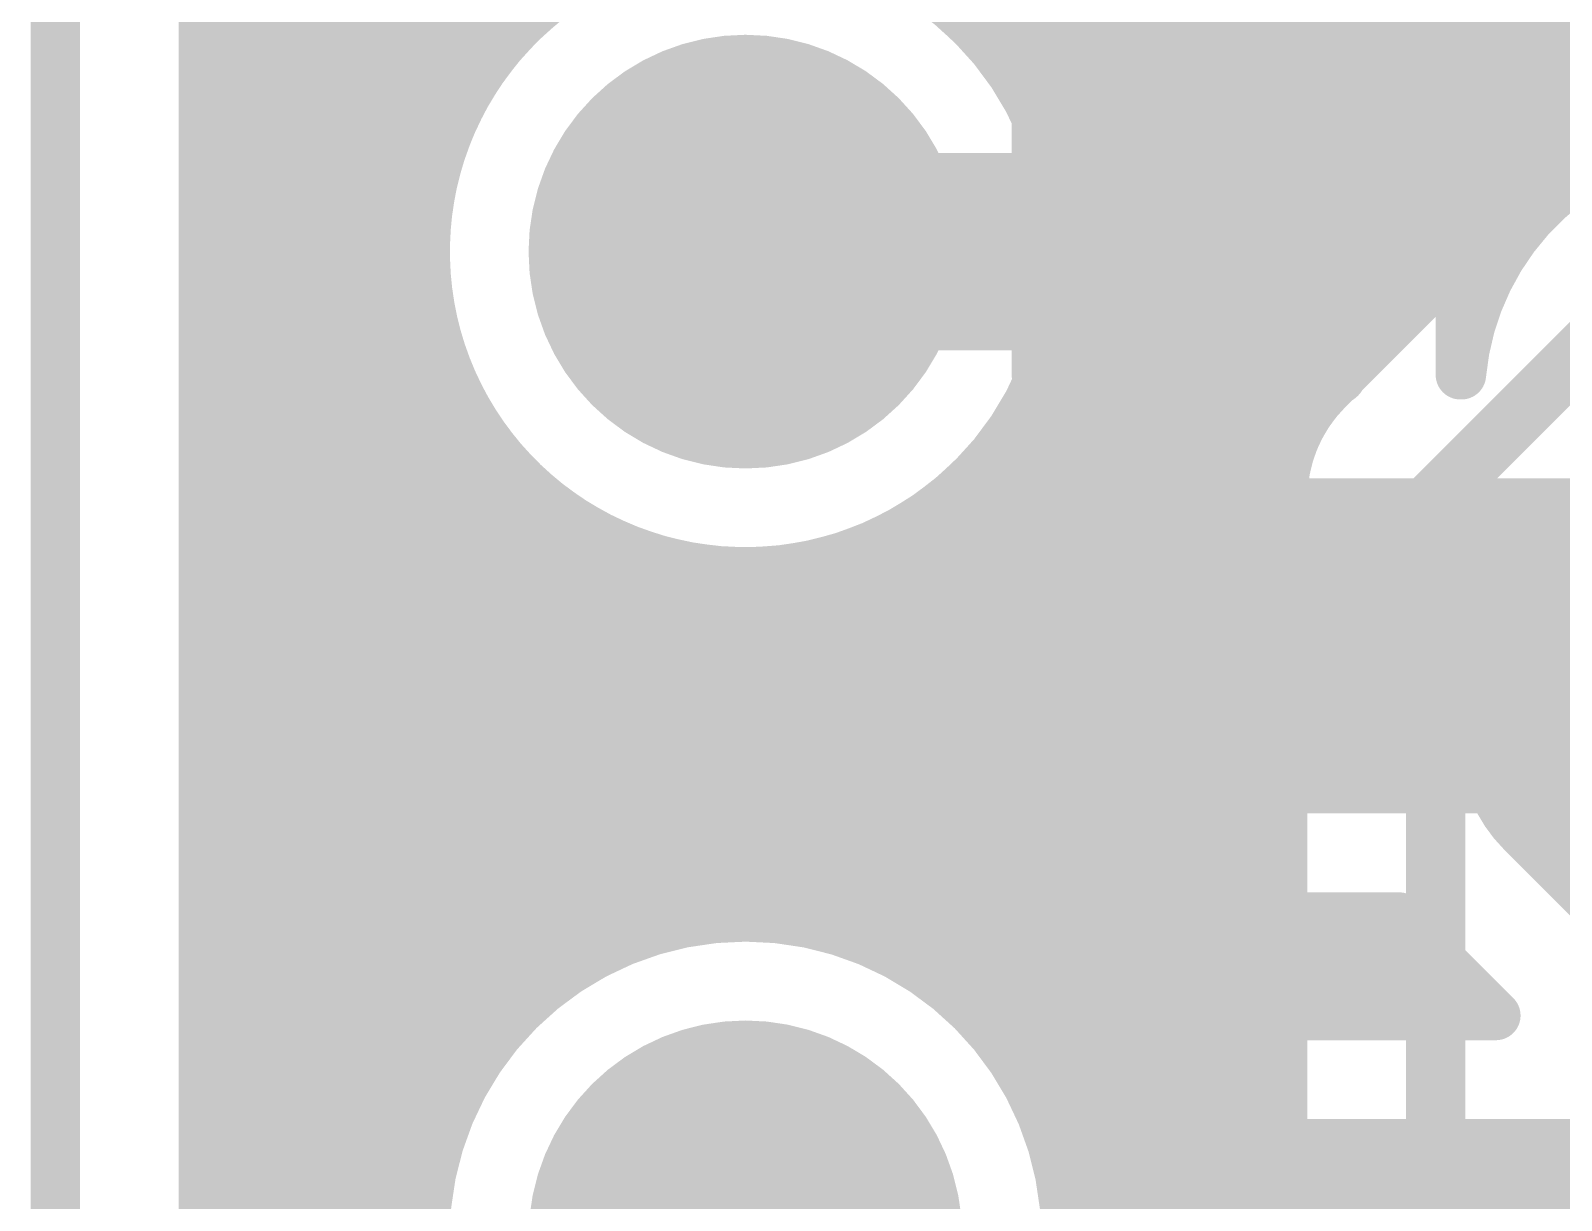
# Model space of a CAD drawing. Header units: millimetres. Extents: x 1.9 to 5.81, y 3 to 5.61.
# Drawn here: x 1.895 to 2.2055, y 4.3075 to 4.5448 of the extents above; entities that cross this region are included whole.
import ezdxf

# ---------------------------------------------------------------- set-up
doc = ezdxf.new("R2010")
doc.units = ezdxf.units.MM
doc.header["$MEASUREMENT"] = 0
for name, color, linetype in [('BottomLayer', 5, 'Continuous'), ('BottomSolder', 6, 'Continuous'), ('KeepOutLayer', 6, 'Continuous'), ('MultiLayer', 9, 'Continuous'), ('TopLayer', 1, 'Continuous'), ('TopOverlay', 2, 'Continuous'), ('TopPaste', 8, 'Continuous'), ('TopSolder', 216, 'Continuous')]:
    doc.layers.add(name, color=color, linetype=linetype)

msp = doc.modelspace()

# ---------------------------------------------------------------- linework, layer by layer
at = {"layer": 'BottomLayer'}
for points, const_width in [([(1.93, 3.16423), (1.93, 4.71222)], 0.01), ([(1.93, 3.16423), (1.93, 4.71222)], 0.01), ([(1.94, 3.17365), (1.94, 4.70222)], 0.01), ([(2.18, 4.49384), (2.18, 4.70222)], 0.01), ([(2.19, 4.50384), (2.19, 4.705)], 0.01), ([(2.2, 4.51384), (2.2, 4.705)], 0.01), ([(2.21, 4.52384), (2.21, 4.705)], 0.01), ([(1.95, 3.18078), (1.95, 4.69222)], 0.01), ([(2.17, 4.48384), (2.17, 4.69222)], 0.01), ([(1.96, 3.18617), (1.96, 4.68222)], 0.01), ([(2.16, 4.47384), (2.16, 4.68222)], 0.01), ([(1.97, 3.19014), (1.97, 4.67222)], 0.01), ([(2.15, 4.45781), (2.15, 4.67222)], 0.01), ([(1.98, 4.525), (1.98, 4.66222)], 0.01), ([(2.14, 3.03), (2.14, 4.66222)], 0.01), ([(1.99, 4.54153), (1.99, 4.6539)], 0.01), ([(2.13, 3.03), (2.13, 4.6539)], 0.01), ([(2.12, 3.03), (2.12, 4.64877)], 0.01), ([(2.09, 4.54153), (2.09, 4.645)], 0.01), ([(2.1, 4.525), (2.1, 4.645)], 0.01), ([(2.11, 3.03), (2.11, 4.64592)], 0.01), ([(2.1581, 4.47194), (2.27806, 4.5919)], 0.01), ([(2.18, 4.45), (2.3, 4.57)], 0.012), ([(1.93, 4.54), (1.98877, 4.54)], 0.01), ([(2.09123, 4.54), (2.22616, 4.54)], 0.01), ([(1.93, 4.53), (1.98234, 4.53)], 0.01), ([(2.09766, 4.53), (2.21616, 4.53)], 0.01), ([(1.93, 4.52), (1.97815, 4.52)], 0.01), ([(2.10185, 4.52), (2.20616, 4.52)], 0.01), ([(1.93, 4.51), (1.97577, 4.51)], 0.01), ([(2.10423, 4.51), (2.19616, 4.51)], 0.01), ([(1.93, 4.5), (1.975, 4.5)], 0.01), ([(2.105, 4.5), (2.18616, 4.5)], 0.01), ([(1.93, 4.49), (1.97577, 4.49)], 0.01), ([(2.10423, 4.49), (2.17616, 4.49)], 0.01), ([(1.93, 4.48), (1.97815, 4.48)], 0.01), ([(2.10185, 4.48), (2.16616, 4.48)], 0.01), ([(1.98, 4.325), (1.98, 4.475)], 0.01), ([(2.1, 4.325), (2.1, 4.475)], 0.01), ([(1.93, 4.47), (1.98234, 4.47)], 0.01), ([(2.09766, 4.47), (2.15631, 4.47)], 0.01), ([(1.93, 4.46), (1.98877, 4.46)], 0.01), ([(2.09123, 4.46), (2.15066, 4.46)], 0.01), ([(1.99, 4.34153), (1.99, 4.45847)], 0.01), ([(2.09, 4.34153), (2.09, 4.45847)], 0.01), ([(2.18, 3.44), (2.18, 4.45)], 0.012), ([(1.93, 4.45), (1.99847, 4.45)], 0.01), ([(2, 4.35123), (2, 4.44877)], 0.01), ([(2.08, 4.35123), (2.08, 4.44877)], 0.01), ([(2.08153, 4.45), (2.149, 4.45)], 0.01), ([(2.149, 3.44), (2.149, 4.45)], 0.01), ([(2.01, 4.35766), (2.01, 4.44234)], 0.01), ([(2.07, 4.35766), (2.07, 4.44234)], 0.01), ([(1.93, 4.44), (2.015, 4.44)], 0.01), ([(2.065, 4.44), (2.149, 4.44)], 0.01), ([(2.02, 4.36185), (2.02, 4.43815)], 0.01), ([(2.03, 4.36423), (2.03, 4.43577)], 0.01), ([(2.05, 4.36423), (2.05, 4.43577)], 0.01), ([(2.06, 4.36185), (2.06, 4.43815)], 0.01), ([(2.04, 4.365), (2.04, 4.435)], 0.01), ([(1.93, 4.43), (2.149, 4.43)], 0.01), ([(1.93, 4.42), (2.149, 4.42)], 0.01), ([(1.93, 4.41), (2.149, 4.41)], 0.01), ([(1.93, 4.4), (2.149, 4.4)], 0.01), ([(1.93, 4.39), (2.149, 4.39)], 0.01), ([(1.93, 4.38), (2.149, 4.38)], 0.01), ([(1.93, 4.37), (2.149, 4.37)], 0.01), ([(1.93, 4.36), (2.015, 4.36)], 0.01), ([(2.065, 4.36), (2.149, 4.36)], 0.01), ([(1.93, 4.35), (1.99847, 4.35)], 0.01), ([(2.08153, 4.35), (2.149, 4.35)], 0.01), ([(1.93, 4.34), (1.98877, 4.34)], 0.01), ([(2.09123, 4.34), (2.149, 4.34)], 0.01), ([(1.93, 4.33), (1.98234, 4.33)], 0.01), ([(2.09766, 4.33), (2.149, 4.33)], 0.01), ([(1.93, 4.32), (1.97815, 4.32)], 0.01), ([(2.10185, 4.32), (2.149, 4.32)], 0.01), ([(1.93, 4.31), (1.97577, 4.31)], 0.01), ([(2.10423, 4.31), (2.149, 4.31)], 0.01)]:
    msp.add_lwpolyline(points, dxfattribs=dict(at, const_width=const_width))
for points, const_width in [([(2.105, 4.5, 1), (1.975, 4.5, 1)], 0.01), ([(1.9875, 4.54153, 1), (1.9925, 4.54153, 1)], 0.005), ([(2.0875, 4.54153, 1), (2.0925, 4.54153, 1)], 0.005), ([(1.9275, 4.54, 1), (1.9325, 4.54, 1)], 0.005), ([(1.98627, 4.54, 1), (1.99127, 4.54, 1)], 0.005), ([(2.08873, 4.54, 1), (2.09373, 4.54, 1)], 0.005), ([(2.02, 4.5, 1), (2.06, 4.5, 1)], 0.04), ([(1.9275, 4.53, 1), (1.9325, 4.53, 1)], 0.005), ([(1.97984, 4.53, 1), (1.98484, 4.53, 1)], 0.005), ([(2.09516, 4.53, 1), (2.10016, 4.53, 1)], 0.005), ([(1.9775, 4.525, 1), (1.9825, 4.525, 1)], 0.005), ([(2.0975, 4.525, 1), (2.1025, 4.525, 1)], 0.005), ([(2.2075, 4.52384, 1), (2.2125, 4.52384, 1)], 0.005), ([(1.9275, 4.52, 1), (1.9325, 4.52, 1)], 0.005), ([(1.97565, 4.52, 1), (1.98065, 4.52, 1)], 0.005), ([(2.09935, 4.52, 1), (2.10435, 4.52, 1)], 0.005), ([(2.20366, 4.52, 1), (2.20866, 4.52, 1)], 0.005), ([(2.1975, 4.51384, 1), (2.2025, 4.51384, 1)], 0.005), ([(1.9275, 4.51, 1), (1.9325, 4.51, 1)], 0.005), ([(1.97327, 4.51, 1), (1.97827, 4.51, 1)], 0.005), ([(2.10173, 4.51, 1), (2.10673, 4.51, 1)], 0.005), ([(2.19366, 4.51, 1), (2.19866, 4.51, 1)], 0.005), ([(2.1875, 4.50384, 1), (2.1925, 4.50384, 1)], 0.005), ([(1.9275, 4.5, 1), (1.9325, 4.5, 1)], 0.005), ([(1.9725, 4.5, 1), (1.9775, 4.5, 1)], 0.005), ([(1.9725, 4.5, 1), (1.9775, 4.5, 1)], 0.005), ([(2.1025, 4.5, 1), (2.1075, 4.5, 1)], 0.005), ([(2.1025, 4.5, 1), (2.1075, 4.5, 1)], 0.005), ([(2.18366, 4.5, 1), (2.18866, 4.5, 1)], 0.005), ([(2.1775, 4.49384, 1), (2.1825, 4.49384, 1)], 0.005), ([(1.9275, 4.49, 1), (1.9325, 4.49, 1)], 0.005), ([(1.97327, 4.49, 1), (1.97827, 4.49, 1)], 0.005), ([(2.10173, 4.49, 1), (2.10673, 4.49, 1)], 0.005), ([(2.17366, 4.49, 1), (2.17866, 4.49, 1)], 0.005), ([(2.1675, 4.48384, 1), (2.1725, 4.48384, 1)], 0.005), ([(1.9275, 4.48, 1), (1.9325, 4.48, 1)], 0.005), ([(1.97565, 4.48, 1), (1.98065, 4.48, 1)], 0.005), ([(2.09935, 4.48, 1), (2.10435, 4.48, 1)], 0.005), ([(2.16366, 4.48, 1), (2.16866, 4.48, 1)], 0.005), ([(1.9775, 4.475, 1), (1.9825, 4.475, 1)], 0.005), ([(2.0975, 4.475, 1), (2.1025, 4.475, 1)], 0.005), ([(2.1575, 4.47384, 1), (2.1625, 4.47384, 1)], 0.005), ([(1.9275, 4.47, 1), (1.9325, 4.47, 1)], 0.005), ([(1.97984, 4.47, 1), (1.98484, 4.47, 1)], 0.005), ([(2.09516, 4.47, 1), (2.10016, 4.47, 1)], 0.005), ([(2.15381, 4.47, 1), (2.15881, 4.47, 1)], 0.005), ([(2.15558, 4.47192, 1), (2.16058, 4.47192, 1)], 0.005), ([(2.1556, 4.47194, 1), (2.1606, 4.47194, 1)], 0.005), ([(2.1556, 4.47194, 1), (2.1606, 4.47194, 1)], 0.005), ([(1.9275, 4.46, 1), (1.9325, 4.46, 1)], 0.005), ([(1.98627, 4.46, 1), (1.99127, 4.46, 1)], 0.005), ([(2.08873, 4.46, 1), (2.09373, 4.46, 1)], 0.005), ([(2.14816, 4.46, 1), (2.15316, 4.46, 1)], 0.005), ([(1.9875, 4.45847, 1), (1.9925, 4.45847, 1)], 0.005), ([(2.0875, 4.45847, 1), (2.0925, 4.45847, 1)], 0.005), ([(2.1475, 4.45781, 1), (2.1525, 4.45781, 1)], 0.005), ([(2.177, 4.45, 1), (2.183, 4.45, 1)], 0.006), ([(2.177, 4.45, 1), (2.183, 4.45, 1)], 0.006), ([(1.9275, 4.45, 1), (1.9325, 4.45, 1)], 0.005), ([(1.99597, 4.45, 1), (2.00097, 4.45, 1)], 0.005), ([(1.9975, 4.44877, 1), (2.0025, 4.44877, 1)], 0.005), ([(2.0775, 4.44877, 1), (2.0825, 4.44877, 1)], 0.005), ([(2.07903, 4.45, 1), (2.08403, 4.45, 1)], 0.005), ([(2.1465, 4.45, 1), (2.1515, 4.45, 1)], 0.005), ([(2.1465, 4.45, 1), (2.1515, 4.45, 1)], 0.005), ([(2.1465, 4.45, 1), (2.1515, 4.45, 1)], 0.005), ([(2.1465, 4.45, 1), (2.1515, 4.45, 1)], 0.005), ([(2.0075, 4.44234, 1), (2.0125, 4.44234, 1)], 0.005), ([(2.0675, 4.44234, 1), (2.0725, 4.44234, 1)], 0.005), ([(1.9275, 4.44, 1), (1.9325, 4.44, 1)], 0.005), ([(2.0125, 4.44, 1), (2.0175, 4.44, 1)], 0.005), ([(2.0625, 4.44, 1), (2.0675, 4.44, 1)], 0.005), ([(2.1465, 4.44, 1), (2.1515, 4.44, 1)], 0.005), ([(2.0175, 4.43815, 1), (2.0225, 4.43815, 1)], 0.005), ([(2.0275, 4.43577, 1), (2.0325, 4.43577, 1)], 0.005), ([(2.0475, 4.43577, 1), (2.0525, 4.43577, 1)], 0.005), ([(2.0575, 4.43815, 1), (2.0625, 4.43815, 1)], 0.005), ([(2.0375, 4.435, 1), (2.0425, 4.435, 1)], 0.005), ([(1.9275, 4.43, 1), (1.9325, 4.43, 1)], 0.005), ([(2.1465, 4.43, 1), (2.1515, 4.43, 1)], 0.005), ([(1.9275, 4.42, 1), (1.9325, 4.42, 1)], 0.005), ([(2.1465, 4.42, 1), (2.1515, 4.42, 1)], 0.005), ([(1.9275, 4.41, 1), (1.9325, 4.41, 1)], 0.005), ([(2.1465, 4.41, 1), (2.1515, 4.41, 1)], 0.005), ([(1.9275, 4.4, 1), (1.9325, 4.4, 1)], 0.005), ([(2.1465, 4.4, 1), (2.1515, 4.4, 1)], 0.005), ([(1.9275, 4.39, 1), (1.9325, 4.39, 1)], 0.005), ([(2.1465, 4.39, 1), (2.1515, 4.39, 1)], 0.005), ([(1.9275, 4.38, 1), (1.9325, 4.38, 1)], 0.005), ([(2.1465, 4.38, 1), (2.1515, 4.38, 1)], 0.005), ([(1.9275, 4.37, 1), (1.9325, 4.37, 1)], 0.005), ([(2.1465, 4.37, 1), (2.1515, 4.37, 1)], 0.005), ([(2.105, 4.3, 1), (1.975, 4.3, 1)], 0.01), ([(2.0275, 4.36423, 1), (2.0325, 4.36423, 1)], 0.005), ([(2.0375, 4.365, 1), (2.0425, 4.365, 1)], 0.005), ([(2.0475, 4.36423, 1), (2.0525, 4.36423, 1)], 0.005), ([(2.0175, 4.36185, 1), (2.0225, 4.36185, 1)], 0.005), ([(2.0575, 4.36185, 1), (2.0625, 4.36185, 1)], 0.005), ([(1.9275, 4.36, 1), (1.9325, 4.36, 1)], 0.005), ([(2.0075, 4.35766, 1), (2.0125, 4.35766, 1)], 0.005), ([(2.0125, 4.36, 1), (2.0175, 4.36, 1)], 0.005), ([(2.0625, 4.36, 1), (2.0675, 4.36, 1)], 0.005), ([(2.0675, 4.35766, 1), (2.0725, 4.35766, 1)], 0.005), ([(2.1465, 4.36, 1), (2.1515, 4.36, 1)], 0.005), ([(1.9275, 4.35, 1), (1.9325, 4.35, 1)], 0.005), ([(1.99597, 4.35, 1), (2.00097, 4.35, 1)], 0.005), ([(1.9975, 4.35123, 1), (2.0025, 4.35123, 1)], 0.005), ([(2.0775, 4.35123, 1), (2.0825, 4.35123, 1)], 0.005), ([(2.07903, 4.35, 1), (2.08403, 4.35, 1)], 0.005), ([(2.1465, 4.35, 1), (2.1515, 4.35, 1)], 0.005), ([(1.9275, 4.34, 1), (1.9325, 4.34, 1)], 0.005), ([(1.98627, 4.34, 1), (1.99127, 4.34, 1)], 0.005), ([(1.9875, 4.34153, 1), (1.9925, 4.34153, 1)], 0.005), ([(2.0875, 4.34153, 1), (2.0925, 4.34153, 1)], 0.005), ([(2.08873, 4.34, 1), (2.09373, 4.34, 1)], 0.005), ([(2.1465, 4.34, 1), (2.1515, 4.34, 1)], 0.005), ([(2.02, 4.3, 1), (2.06, 4.3, 1)], 0.04), ([(1.9275, 4.33, 1), (1.9325, 4.33, 1)], 0.005), ([(1.97984, 4.33, 1), (1.98484, 4.33, 1)], 0.005), ([(2.09516, 4.33, 1), (2.10016, 4.33, 1)], 0.005), ([(2.1465, 4.33, 1), (2.1515, 4.33, 1)], 0.005), ([(1.9775, 4.325, 1), (1.9825, 4.325, 1)], 0.005), ([(2.0975, 4.325, 1), (2.1025, 4.325, 1)], 0.005), ([(1.9275, 4.32, 1), (1.9325, 4.32, 1)], 0.005), ([(1.97565, 4.32, 1), (1.98065, 4.32, 1)], 0.005), ([(2.09935, 4.32, 1), (2.10435, 4.32, 1)], 0.005), ([(2.1465, 4.32, 1), (2.1515, 4.32, 1)], 0.005), ([(1.9275, 4.31, 1), (1.9325, 4.31, 1)], 0.005), ([(1.97327, 4.31, 1), (1.97827, 4.31, 1)], 0.005), ([(2.10173, 4.31, 1), (2.10673, 4.31, 1)], 0.005), ([(2.1465, 4.31, 1), (2.1515, 4.31, 1)], 0.005)]:
    msp.add_lwpolyline(points, format="xyb", close=True, dxfattribs=dict(at, const_width=const_width))
at = {"layer": 'BottomLayer', "const_width": 0.01}
for points in [[(2.149, 4.45, -0.199163), (2.1581, 4.47194)], [(2.149, 4.45, -0.198912), (2.15808, 4.47192)]]:
    msp.add_lwpolyline(points, format="xyb", dxfattribs=at)
at = {"layer": 'BottomSolder', "const_width": 0.044}
for points in [[(2.018, 4.5, 1), (2.062, 4.5, 1)], [(2.018, 4.5, 1), (2.062, 4.5, 1)], [(2.018, 4.3, 1), (2.062, 4.3, 1)], [(2.018, 4.3, 1), (2.062, 4.3, 1)]]:
    msp.add_lwpolyline(points, format="xyb", close=True, dxfattribs=at)
at = {"layer": 'KeepOutLayer', "const_width": 0.01}
msp.add_lwpolyline([(1.9, 3), (1.9, 5.6)], dxfattribs=at)
at = {"layer": 'MultiLayer', "const_width": 0.04}
for points in [[(2.02, 4.5, 1), (2.06, 4.5, 1)], [(2.02, 4.3, 1), (2.06, 4.3, 1)]]:
    msp.add_lwpolyline(points, format="xyb", close=True, dxfattribs=at)
at = {"layer": 'TopLayer'}
for points, const_width in [([(1.93, 3.16423), (1.93, 5.43577)], 0.01), ([(1.93, 3.16423), (1.93, 5.43577)], 0.01), ([(1.94, 3.17365), (1.94, 5.42635)], 0.01), ([(1.95, 3.18078), (1.95, 5.41922)], 0.01), ([(1.96, 3.18617), (1.96, 5.41383)], 0.01), ([(1.97, 3.19014), (1.97, 5.40986)], 0.01), ([(1.98, 4.525), (1.98, 4.675)], 0.01), ([(1.99, 4.54153), (1.99, 4.65847)], 0.01), ([(2.09, 4.54864), (2.09, 4.65847)], 0.01), ([(2.14, 4.535), (2.14, 4.6)], 0.04), ([(2.08664, 4.54528), (2.095, 4.55364)], 0.01), ([(2.185, 4.535), (2.185, 4.555)], 0.01), ([(2.185, 4.535), (2.185, 4.555)], 0.01), ([(2.19, 4.49291), (2.19, 4.555)], 0.01), ([(2.2, 4.50775), (2.2, 4.555)], 0.01), ([(2.21, 4.5161), (2.21, 4.555)], 0.01), ([(2.105, 4.5), (2.14, 4.535)], 0.04), ([(1.93, 4.54), (1.98877, 4.54)], 0.01), ([(2.185, 4.54), (2.215, 4.54)], 0.01), ([(2.185, 4.475), (2.185, 4.535)], 0.01), ([(1.93, 4.53), (1.98234, 4.53)], 0.01), ([(2.185, 4.53), (2.215, 4.53)], 0.01), ([(1.93, 4.52), (1.97815, 4.52)], 0.01), ([(2.185, 4.52), (2.215, 4.52)], 0.01), ([(2.055, 4.5), (2.105, 4.5)], 0.04), ([(1.93, 4.51), (1.97577, 4.51)], 0.01), ([(2.185, 4.51), (2.20225, 4.51)], 0.01), ([(1.93, 4.5), (1.975, 4.5)], 0.01), ([(2.185, 4.5), (2.1939, 4.5)], 0.01), ([(1.93, 4.49), (1.97577, 4.49)], 0.01), ([(2.185, 4.49), (2.18877, 4.49)], 0.01), ([(1.93, 4.48), (1.97815, 4.48)], 0.01), ([(1.98, 4.325), (1.98, 4.475)], 0.01), ([(1.93, 4.47), (1.98234, 4.47)], 0.01), ([(1.93, 4.46), (1.98877, 4.46)], 0.01), ([(1.99, 4.34153), (1.99, 4.45847)], 0.01), ([(2.0869, 4.455), (2.105, 4.455)], 0.01), ([(2.09, 4.34153), (2.09, 4.455)], 0.01), ([(2.1, 4.325), (2.1, 4.455)], 0.01), ([(2.105, 4.365), (2.105, 4.455)], 0.01), ([(1.93, 4.45), (1.99847, 4.45)], 0.01), ([(2, 4.35123), (2, 4.44877)], 0.01), ([(2.08, 4.35123), (2.08, 4.44877)], 0.01), ([(2.08153, 4.45), (2.105, 4.45)], 0.01), ([(2.01, 4.35766), (2.01, 4.44234)], 0.01), ([(2.07, 4.35766), (2.07, 4.44234)], 0.01), ([(1.93, 4.44), (2.015, 4.44)], 0.01), ([(2.065, 4.44), (2.105, 4.44)], 0.01), ([(2.02, 4.36185), (2.02, 4.43815)], 0.01), ([(2.03, 4.36423), (2.03, 4.43577)], 0.01), ([(2.05, 4.36423), (2.05, 4.43577)], 0.01), ([(2.06, 4.36185), (2.06, 4.43815)], 0.01), ([(2.04, 4.365), (2.04, 4.435)], 0.01), ([(1.93, 4.43), (2.105, 4.43)], 0.01), ([(2.215, 4.4), (2.275, 4.34)], 0.06), ([(1.93, 4.42), (2.105, 4.42)], 0.01), ([(1.93, 4.41), (2.105, 4.41)], 0.01), ([(1.93, 4.4), (2.105, 4.4)], 0.01), ([(1.93, 4.39), (2.105, 4.39)], 0.01), ([(1.93, 4.38), (2.105, 4.38)], 0.01), ([(1.93, 4.37), (2.105, 4.37)], 0.01), ([(2.105, 4.365), (2.17257, 4.365)], 0.01), ([(2.11, 4.345), (2.11, 4.365)], 0.01), ([(2.12, 4.345), (2.12, 4.365)], 0.01), ([(2.13, 4.345), (2.13, 4.365)], 0.01), ([(2.14, 4.345), (2.14, 4.365)], 0.01), ([(2.15, 4.345), (2.15, 4.365)], 0.01), ([(2.16, 4.345), (2.16, 4.365)], 0.01), ([(2.17, 4.345), (2.17, 4.365)], 0.01), ([(2.17611, 4.36111), (2.19222, 4.345)], 0.01), ([(1.93, 4.36), (2.015, 4.36)], 0.01), ([(2.065, 4.36), (2.17722, 4.36)], 0.01), ([(2.18, 4.345), (2.18, 4.35722)], 0.01), ([(1.93, 4.35), (1.99847, 4.35)], 0.01), ([(2.08153, 4.35), (2.18722, 4.35)], 0.01), ([(2.105, 4.345), (2.19222, 4.345)], 0.01), ([(2.105, 4.3), (2.105, 4.345)], 0.01), ([(1.93, 4.34), (1.98877, 4.34)], 0.01), ([(2.09123, 4.34), (2.105, 4.34)], 0.01), ([(1.93, 4.33), (1.98234, 4.33)], 0.01), ([(2.09766, 4.33), (2.105, 4.33)], 0.01), ([(1.93, 4.32), (1.97815, 4.32)], 0.01), ([(2.10185, 4.32), (2.105, 4.32)], 0.01), ([(1.93, 4.31), (1.97577, 4.31)], 0.01)]:
    msp.add_lwpolyline(points, dxfattribs=dict(at, const_width=const_width))
at = {"layer": 'TopLayer', "const_width": 0.01}
for points in [[(2.0869, 4.455, -2.476172), (2.08664, 4.54528)], [(2.18523, 4.475, -0.257447), (2.215, 4.51899)], [(2.04589, 4.23527, -2.578175), (2.105, 4.3)], [(2.17611, 4.36111, -0.02391), (2.17257, 4.365)]]:
    msp.add_lwpolyline(points, format="xyb", dxfattribs=at)
at = {"layer": 'TopLayer'}
for points, const_width in [([(2.0875, 4.54864, 1), (2.0925, 4.54864, 1)], 0.005), ([(2.13, 4.535, 1), (2.15, 4.535, 1)], 0.02), ([(2.13, 4.535, 1), (2.15, 4.535, 1)], 0.02), ([(2.08414, 4.54528, 1), (2.08914, 4.54528, 1)], 0.005), ([(2.08414, 4.54528, 1), (2.08914, 4.54528, 1)], 0.005), ([(1.9875, 4.54153, 1), (1.9925, 4.54153, 1)], 0.005), ([(1.9275, 4.54, 1), (1.9325, 4.54, 1)], 0.005), ([(1.98627, 4.54, 1), (1.99127, 4.54, 1)], 0.005), ([(2.1825, 4.54, 1), (2.1875, 4.54, 1)], 0.005), ([(2.02, 4.5, 1), (2.06, 4.5, 1)], 0.04), ([(2.1825, 4.535, 1), (2.1875, 4.535, 1)], 0.005), ([(2.1825, 4.535, 1), (2.1875, 4.535, 1)], 0.005), ([(2.1825, 4.535, 1), (2.1875, 4.535, 1)], 0.005), ([(1.9275, 4.53, 1), (1.9325, 4.53, 1)], 0.005), ([(1.97984, 4.53, 1), (1.98484, 4.53, 1)], 0.005), ([(2.1825, 4.53, 1), (2.1875, 4.53, 1)], 0.005), ([(1.9775, 4.525, 1), (1.9825, 4.525, 1)], 0.005), ([(1.9275, 4.52, 1), (1.9325, 4.52, 1)], 0.005), ([(1.97565, 4.52, 1), (1.98065, 4.52, 1)], 0.005), ([(2.1825, 4.52, 1), (2.1875, 4.52, 1)], 0.005), ([(2.2075, 4.5161, 1), (2.2125, 4.5161, 1)], 0.005), ([(2.045, 4.5, 1), (2.065, 4.5, 1)], 0.02), ([(2.095, 4.5, 1), (2.115, 4.5, 1)], 0.02), ([(2.095, 4.5, 1), (2.115, 4.5, 1)], 0.02), ([(1.9275, 4.51, 1), (1.9325, 4.51, 1)], 0.005), ([(1.97327, 4.51, 1), (1.97827, 4.51, 1)], 0.005), ([(2.1825, 4.51, 1), (2.1875, 4.51, 1)], 0.005), ([(2.19975, 4.51, 1), (2.20475, 4.51, 1)], 0.005), ([(2.1975, 4.50775, 1), (2.2025, 4.50775, 1)], 0.005), ([(1.9275, 4.5, 1), (1.9325, 4.5, 1)], 0.005), ([(1.9725, 4.5, 1), (1.9775, 4.5, 1)], 0.005), ([(2.1825, 4.5, 1), (2.1875, 4.5, 1)], 0.005), ([(2.1914, 4.5, 1), (2.1964, 4.5, 1)], 0.005), ([(2.1875, 4.49291, 1), (2.1925, 4.49291, 1)], 0.005), ([(1.9275, 4.49, 1), (1.9325, 4.49, 1)], 0.005), ([(1.97327, 4.49, 1), (1.97827, 4.49, 1)], 0.005), ([(2.1825, 4.49, 1), (2.1875, 4.49, 1)], 0.005), ([(2.18627, 4.49, 1), (2.19127, 4.49, 1)], 0.005), ([(1.9275, 4.48, 1), (1.9325, 4.48, 1)], 0.005), ([(1.97565, 4.48, 1), (1.98065, 4.48, 1)], 0.005), ([(1.9775, 4.475, 1), (1.9825, 4.475, 1)], 0.005), ([(2.1825, 4.475, 1), (2.1875, 4.475, 1)], 0.005), ([(2.18273, 4.475, 1), (2.18773, 4.475, 1)], 0.005), ([(1.9275, 4.47, 1), (1.9325, 4.47, 1)], 0.005), ([(1.97984, 4.47, 1), (1.98484, 4.47, 1)], 0.005), ([(1.9275, 4.46, 1), (1.9325, 4.46, 1)], 0.005), ([(1.98627, 4.46, 1), (1.99127, 4.46, 1)], 0.005), ([(1.9875, 4.45847, 1), (1.9925, 4.45847, 1)], 0.005), ([(2.0844, 4.455, 1), (2.0894, 4.455, 1)], 0.005), ([(2.0844, 4.455, 1), (2.0894, 4.455, 1)], 0.005), ([(2.0875, 4.455, 1), (2.0925, 4.455, 1)], 0.005), ([(2.0975, 4.455, 1), (2.1025, 4.455, 1)], 0.005), ([(2.1025, 4.455, 1), (2.1075, 4.455, 1)], 0.005), ([(2.1025, 4.455, 1), (2.1075, 4.455, 1)], 0.005), ([(1.9275, 4.45, 1), (1.9325, 4.45, 1)], 0.005), ([(1.99597, 4.45, 1), (2.00097, 4.45, 1)], 0.005), ([(1.9975, 4.44877, 1), (2.0025, 4.44877, 1)], 0.005), ([(2.0775, 4.44877, 1), (2.0825, 4.44877, 1)], 0.005), ([(2.07903, 4.45, 1), (2.08403, 4.45, 1)], 0.005), ([(2.1025, 4.45, 1), (2.1075, 4.45, 1)], 0.005), ([(2.0075, 4.44234, 1), (2.0125, 4.44234, 1)], 0.005), ([(2.0675, 4.44234, 1), (2.0725, 4.44234, 1)], 0.005), ([(1.9275, 4.44, 1), (1.9325, 4.44, 1)], 0.005), ([(2.0125, 4.44, 1), (2.0175, 4.44, 1)], 0.005), ([(2.0625, 4.44, 1), (2.0675, 4.44, 1)], 0.005), ([(2.1025, 4.44, 1), (2.1075, 4.44, 1)], 0.005), ([(2.0175, 4.43815, 1), (2.0225, 4.43815, 1)], 0.005), ([(2.0275, 4.43577, 1), (2.0325, 4.43577, 1)], 0.005), ([(2.0475, 4.43577, 1), (2.0525, 4.43577, 1)], 0.005), ([(2.0575, 4.43815, 1), (2.0625, 4.43815, 1)], 0.005), ([(2.0375, 4.435, 1), (2.0425, 4.435, 1)], 0.005), ([(1.9275, 4.43, 1), (1.9325, 4.43, 1)], 0.005), ([(2.1025, 4.43, 1), (2.1075, 4.43, 1)], 0.005), ([(2.2, 4.4, 1), (2.23, 4.4, 1)], 0.03), ([(1.9275, 4.42, 1), (1.9325, 4.42, 1)], 0.005), ([(2.1025, 4.42, 1), (2.1075, 4.42, 1)], 0.005), ([(1.9275, 4.41, 1), (1.9325, 4.41, 1)], 0.005), ([(2.1025, 4.41, 1), (2.1075, 4.41, 1)], 0.005), ([(1.9275, 4.4, 1), (1.9325, 4.4, 1)], 0.005), ([(2.1025, 4.4, 1), (2.1075, 4.4, 1)], 0.005), ([(1.9275, 4.39, 1), (1.9325, 4.39, 1)], 0.005), ([(2.1025, 4.39, 1), (2.1075, 4.39, 1)], 0.005), ([(1.9275, 4.38, 1), (1.9325, 4.38, 1)], 0.005), ([(2.1025, 4.38, 1), (2.1075, 4.38, 1)], 0.005), ([(1.9275, 4.37, 1), (1.9325, 4.37, 1)], 0.005), ([(2.1025, 4.37, 1), (2.1075, 4.37, 1)], 0.005), ([(2.0275, 4.36423, 1), (2.0325, 4.36423, 1)], 0.005), ([(2.0375, 4.365, 1), (2.0425, 4.365, 1)], 0.005), ([(2.0475, 4.36423, 1), (2.0525, 4.36423, 1)], 0.005), ([(2.1025, 4.365, 1), (2.1075, 4.365, 1)], 0.005), ([(2.1025, 4.365, 1), (2.1075, 4.365, 1)], 0.005), ([(2.1075, 4.365, 1), (2.1125, 4.365, 1)], 0.005), ([(2.1175, 4.365, 1), (2.1225, 4.365, 1)], 0.005), ([(2.1275, 4.365, 1), (2.1325, 4.365, 1)], 0.005), ([(2.1375, 4.365, 1), (2.1425, 4.365, 1)], 0.005), ([(2.1475, 4.365, 1), (2.1525, 4.365, 1)], 0.005), ([(2.1575, 4.365, 1), (2.1625, 4.365, 1)], 0.005), ([(2.1675, 4.365, 1), (2.1725, 4.365, 1)], 0.005), ([(2.17007, 4.365, 1), (2.17507, 4.365, 1)], 0.005), ([(2.17007, 4.365, 1), (2.17507, 4.365, 1)], 0.005), ([(2.0175, 4.36185, 1), (2.0225, 4.36185, 1)], 0.005), ([(2.0575, 4.36185, 1), (2.0625, 4.36185, 1)], 0.005), ([(2.17361, 4.36111, 1), (2.17861, 4.36111, 1)], 0.005), ([(2.17361, 4.36111, 1), (2.17861, 4.36111, 1)], 0.005), ([(1.9275, 4.36, 1), (1.9325, 4.36, 1)], 0.005), ([(2.0075, 4.35766, 1), (2.0125, 4.35766, 1)], 0.005), ([(2.0125, 4.36, 1), (2.0175, 4.36, 1)], 0.005), ([(2.0625, 4.36, 1), (2.0675, 4.36, 1)], 0.005), ([(2.0675, 4.35766, 1), (2.0725, 4.35766, 1)], 0.005), ([(2.17472, 4.36, 1), (2.17972, 4.36, 1)], 0.005), ([(2.1775, 4.35722, 1), (2.1825, 4.35722, 1)], 0.005), ([(1.9275, 4.35, 1), (1.9325, 4.35, 1)], 0.005), ([(1.99597, 4.35, 1), (2.00097, 4.35, 1)], 0.005), ([(1.9975, 4.35123, 1), (2.0025, 4.35123, 1)], 0.005), ([(2.0775, 4.35123, 1), (2.0825, 4.35123, 1)], 0.005), ([(2.07903, 4.35, 1), (2.08403, 4.35, 1)], 0.005), ([(2.18472, 4.35, 1), (2.18972, 4.35, 1)], 0.005), ([(2.1025, 4.345, 1), (2.1075, 4.345, 1)], 0.005), ([(2.1025, 4.345, 1), (2.1075, 4.345, 1)], 0.005), ([(2.1075, 4.345, 1), (2.1125, 4.345, 1)], 0.005), ([(2.1175, 4.345, 1), (2.1225, 4.345, 1)], 0.005), ([(2.1275, 4.345, 1), (2.1325, 4.345, 1)], 0.005), ([(2.1375, 4.345, 1), (2.1425, 4.345, 1)], 0.005), ([(2.1475, 4.345, 1), (2.1525, 4.345, 1)], 0.005), ([(2.1575, 4.345, 1), (2.1625, 4.345, 1)], 0.005), ([(2.1675, 4.345, 1), (2.1725, 4.345, 1)], 0.005), ([(2.1775, 4.345, 1), (2.1825, 4.345, 1)], 0.005), ([(2.18972, 4.345, 1), (2.19472, 4.345, 1)], 0.005), ([(2.18972, 4.345, 1), (2.19472, 4.345, 1)], 0.005), ([(1.9275, 4.34, 1), (1.9325, 4.34, 1)], 0.005), ([(1.98627, 4.34, 1), (1.99127, 4.34, 1)], 0.005), ([(1.9875, 4.34153, 1), (1.9925, 4.34153, 1)], 0.005), ([(2.0875, 4.34153, 1), (2.0925, 4.34153, 1)], 0.005), ([(2.08873, 4.34, 1), (2.09373, 4.34, 1)], 0.005), ([(2.1025, 4.34, 1), (2.1075, 4.34, 1)], 0.005), ([(2.02, 4.3, 1), (2.06, 4.3, 1)], 0.04), ([(1.9275, 4.33, 1), (1.9325, 4.33, 1)], 0.005), ([(1.97984, 4.33, 1), (1.98484, 4.33, 1)], 0.005), ([(2.09516, 4.33, 1), (2.10016, 4.33, 1)], 0.005), ([(2.1025, 4.33, 1), (2.1075, 4.33, 1)], 0.005), ([(1.9775, 4.325, 1), (1.9825, 4.325, 1)], 0.005), ([(2.0975, 4.325, 1), (2.1025, 4.325, 1)], 0.005), ([(1.9275, 4.32, 1), (1.9325, 4.32, 1)], 0.005), ([(1.97565, 4.32, 1), (1.98065, 4.32, 1)], 0.005), ([(2.09935, 4.32, 1), (2.10435, 4.32, 1)], 0.005), ([(2.1025, 4.32, 1), (2.1075, 4.32, 1)], 0.005), ([(1.9275, 4.31, 1), (1.9325, 4.31, 1)], 0.005), ([(1.97327, 4.31, 1), (1.97827, 4.31, 1)], 0.005)]:
    msp.add_lwpolyline(points, format="xyb", close=True, dxfattribs=dict(at, const_width=const_width))
for points in [[(2.16, 4.55), (2.12, 4.55), (2.16, 4.49), (2.12, 4.49)], [(2.13, 4.39), (2.23, 4.39), (2.13, 4.45), (2.23, 4.45)], [(2.13, 4.26), (2.21, 4.26), (2.13, 4.32), (2.21, 4.32)]]:
    msp.add_solid(points, dxfattribs=at)
at = {"layer": 'TopOverlay', "const_width": 0.012}
for points in [[(2.1, 4.475), (2.1, 4.565)], [(2.1, 4.475), (2.16, 4.475)]]:
    msp.add_lwpolyline(points, dxfattribs=at)
at = {"layer": 'TopOverlay', "const_width": 0.006}
for points in [[(2.097, 4.475, 1), (2.103, 4.475, 1)], [(2.097, 4.475, 1), (2.103, 4.475, 1)], [(2.157, 4.475, 1), (2.163, 4.475, 1)]]:
    msp.add_lwpolyline(points, format="xyb", close=True, dxfattribs=at)
at = {"layer": 'TopPaste'}
for points in [[(2.16, 4.55), (2.12, 4.55), (2.16, 4.49), (2.12, 4.49)], [(2.16, 4.55), (2.12, 4.55), (2.16, 4.49), (2.12, 4.49)], [(2.13, 4.39), (2.23, 4.39), (2.13, 4.45), (2.23, 4.45)], [(2.13, 4.39), (2.23, 4.39), (2.13, 4.45), (2.23, 4.45)], [(2.13, 4.26), (2.21, 4.26), (2.13, 4.32), (2.21, 4.32)], [(2.13, 4.26), (2.21, 4.26), (2.13, 4.32), (2.21, 4.32)]]:
    msp.add_solid(points, dxfattribs=at)
at = {"layer": 'TopSolder', "const_width": 0.044}
for points in [[(2.018, 4.5, 1), (2.062, 4.5, 1)], [(2.018, 4.5, 1), (2.062, 4.5, 1)], [(2.018, 4.3, 1), (2.062, 4.3, 1)], [(2.018, 4.3, 1), (2.062, 4.3, 1)]]:
    msp.add_lwpolyline(points, format="xyb", close=True, dxfattribs=at)
at = {"layer": 'TopSolder'}
for points in [[(2.164, 4.554), (2.116, 4.554), (2.164, 4.486), (2.116, 4.486)], [(2.164, 4.554), (2.116, 4.554), (2.164, 4.486), (2.116, 4.486)], [(2.126, 4.386), (2.234, 4.386), (2.126, 4.454), (2.234, 4.454)], [(2.126, 4.386), (2.234, 4.386), (2.126, 4.454), (2.234, 4.454)], [(2.126, 4.256), (2.214, 4.256), (2.126, 4.324), (2.214, 4.324)], [(2.126, 4.256), (2.214, 4.256), (2.126, 4.324), (2.214, 4.324)]]:
    msp.add_solid(points, dxfattribs=at)

doc.saveas('drawing.dxf')
